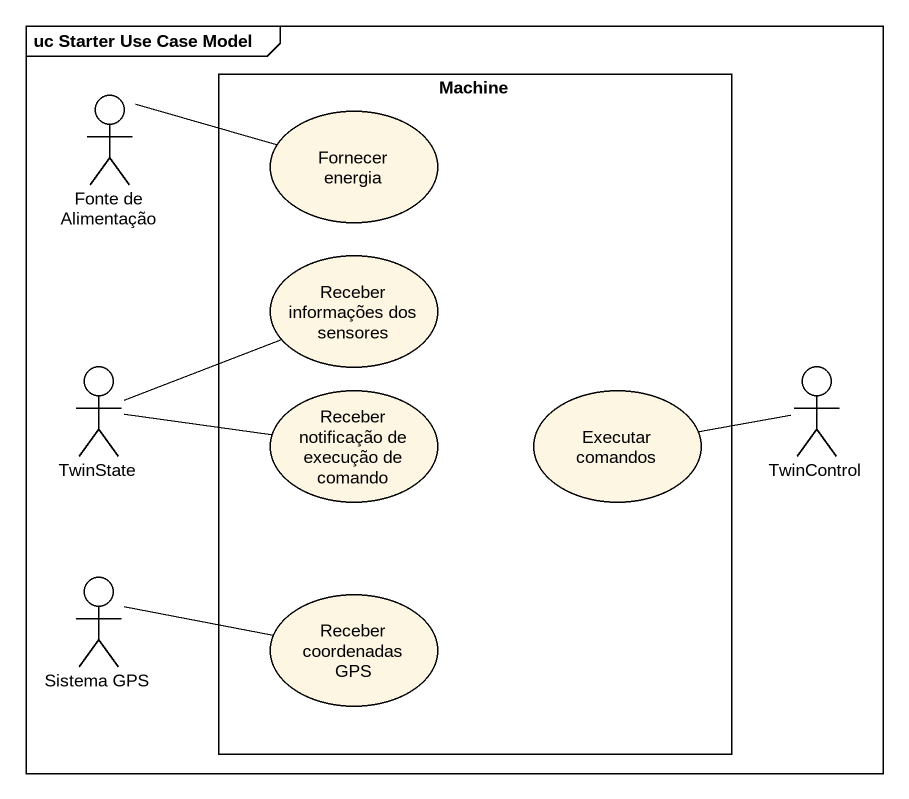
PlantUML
@startuml
mainframe uc Starter Use Case Model
actor "Fonte de Alimentação" as Fonte_de_Alimentação
rectangle Machine {
  usecase "Fornecer energia" as Fornecer_energia
  usecase "Receber informações dos sensores" as Receber_informações_dos
  usecase "Receber notificação de execução de comando" as Receber_notificação_de
  usecase "Executar comandos" as Executar_comandos
  usecase "Receber coordenadas GPS" as Receber_coordenadas_GPS
}
actor TwinState
actor TwinControl
actor "Sistema GPS" as Sistema_GPS
Fonte_de_Alimentação -right- Fornecer_energia
TwinState -right- Receber_informações_dos
Receber_notificação_de -left- TwinState
Executar_comandos -right- TwinControl
Receber_coordenadas_GPS -left- Sistema_GPS
@enduml
